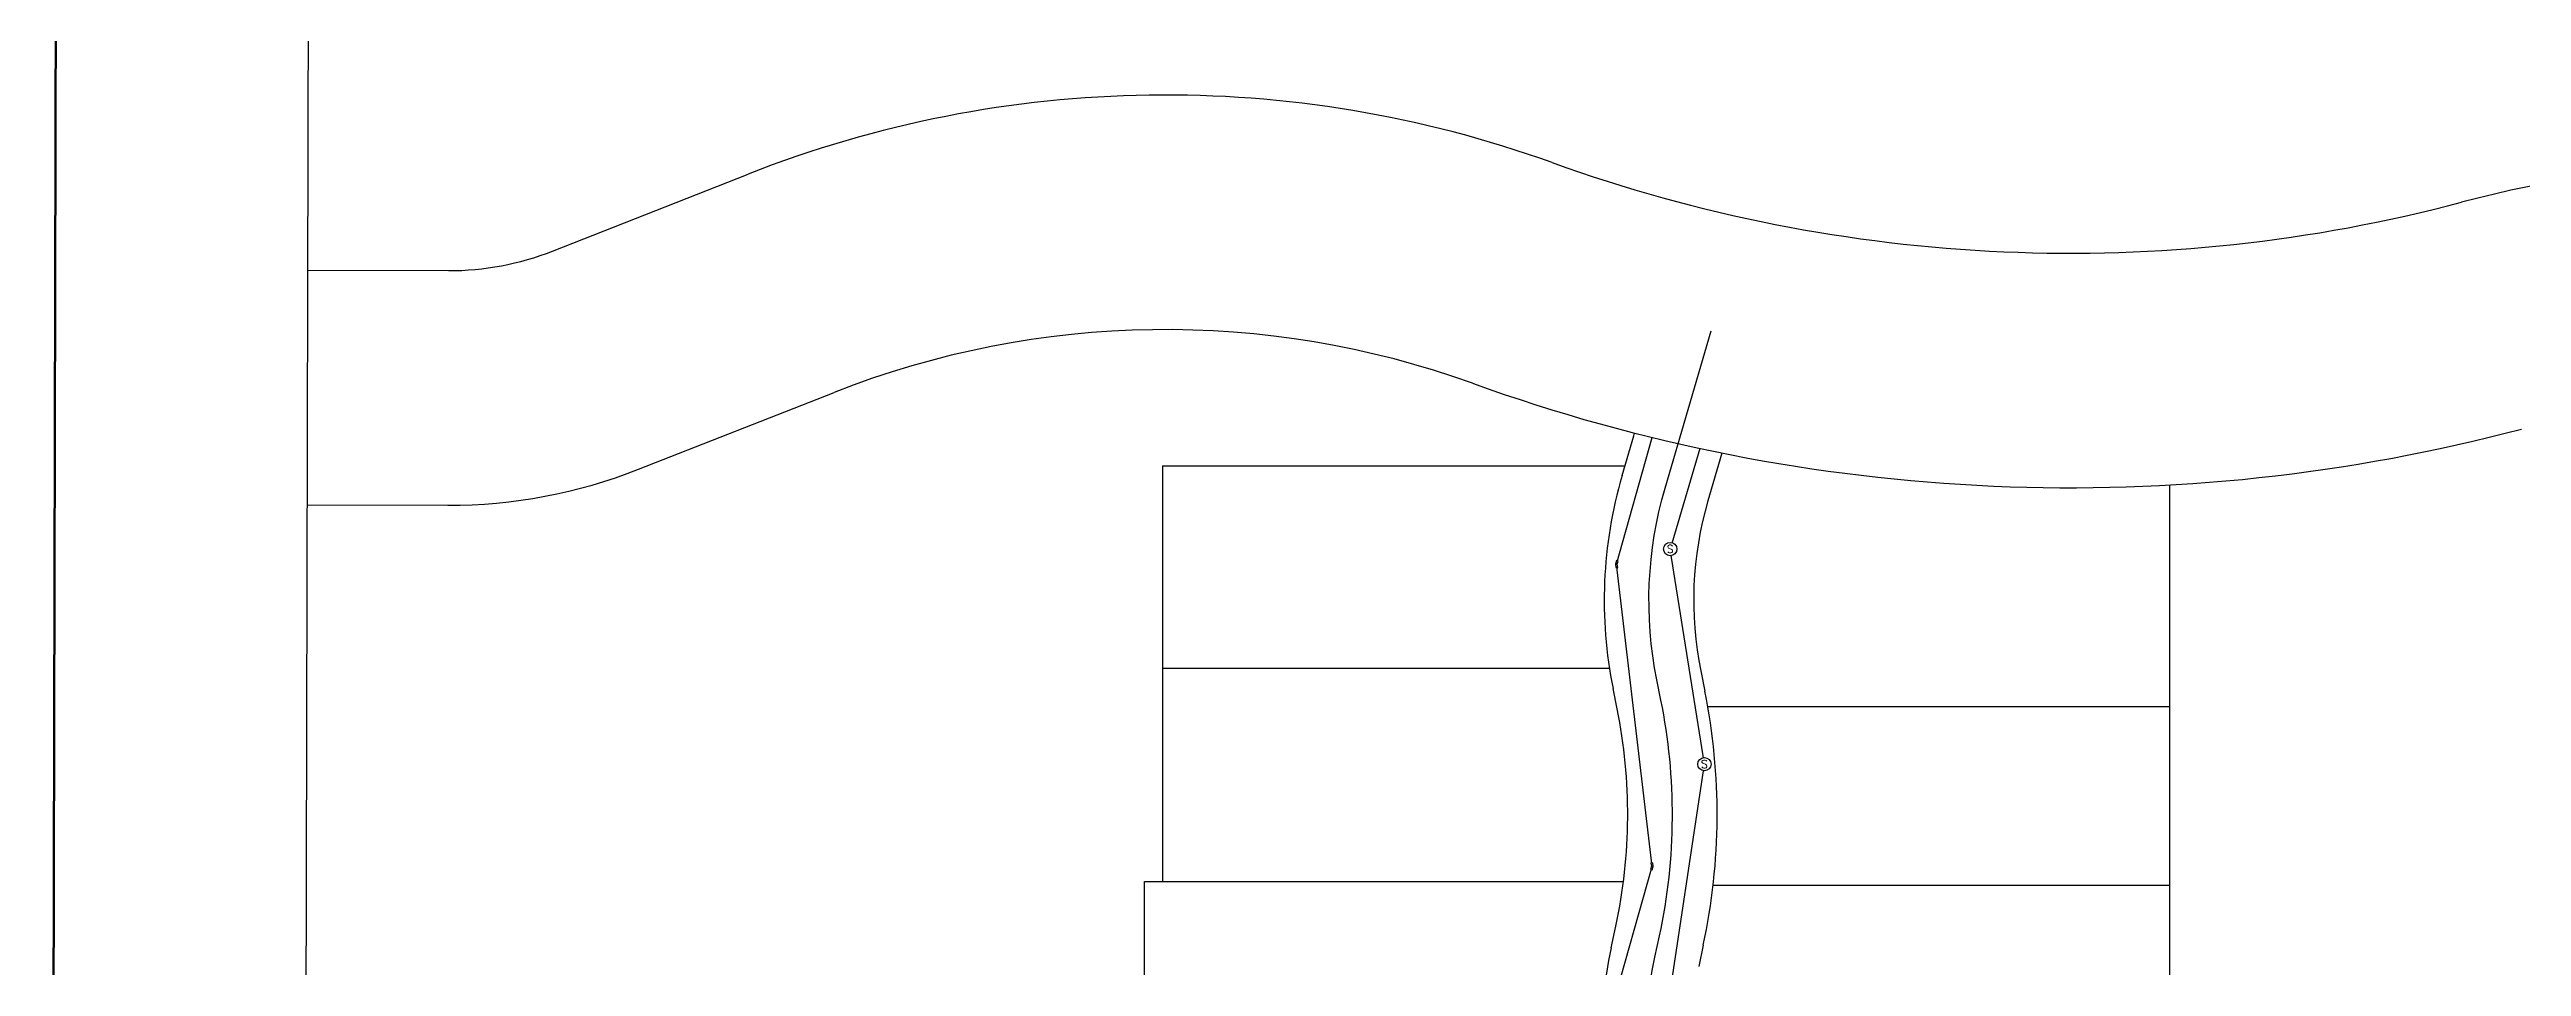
# Model space of a CAD drawing. Header units: feet. Extents: x 20000 to 21322, y 20000 to 21283.
# Drawn here: x 20000 to 20695, y 20455 to 20713 of the extents above; entities that cross this region are included whole.
import ezdxf
from ezdxf.enums import TextEntityAlignment as Align

# ---------------------------------------------------------------- set-up
doc = ezdxf.new("R2010")
doc.units = ezdxf.units.FT
doc.header["$MEASUREMENT"] = 0
doc.layers.add('C-PROP-BNDY', color=150, linetype='Continuous', lineweight=50)
for name, color, linetype in [('C-PROP-LINE', 6, 'Continuous'), ('C-PROP-ROAD', 2, 'Continuous'), ('C-ROAD-CNTR', 1, 'Continuous'), ('C-SSWR-PIPE', 3, 'Continuous'), ('C-SSWR-STRC', 3, 'Continuous'), ('C-WATR-FITT', 4, 'Continuous'), ('C-WATR-PIPE', 4, 'Continuous')]:
    doc.layers.add(name, color=color, linetype=linetype)
doc.styles.add('SHR', font='SIMPLEX', dxfattribs={"height": 0.75})

# ---------------------------------------------------------------- blocks, each defined once
blk = doc.blocks.new('Sewer Manhole')
blk.add_wipeout([(-0.034, 0.052), (-0.042, 0.045), (-0.052, 0.033), (-0.058, 0.022), (-0.06, 0.014), (-0.062, 0.003), (-0.061, -0.006), (-0.059, -0.017), (-0.057, -0.025), (-0.052, -0.033), (-0.047, -0.04), (-0.041, -0.046), (-0.035, -0.051), (-0.027, -0.056), (-0.014, -0.06), (-0.004, -0.062), (0.01, -0.061), (0.02, -0.058), (0.029, -0.054), (0.038, -0.049), (0.047, -0.04), (0.055, -0.028), (0.06, -0.017), (0.062, 0), (0.06, 0.017), (0.056, 0.025), (0.05, 0.036), (0.044, 0.043), (0.037, 0.05), (0.03, 0.054), (0.019, 0.059), (0.004, 0.062), (-0.01, 0.061), (-0.02, 0.058), (-0.026, 0.056)])
at = {"color": 0, "linetype": 'ByBlock', "lineweight": -2}
blk.add_circle((0, 0), 0.0625, dxfattribs=at)
at = {"color": 0, "linetype": 'ByBlock', "lineweight": -2, "style": 'SHR'}
blk.add_text('S', height=0.075, dxfattribs=at).set_placement((0, -0.037), align=Align.CENTER)
blk = doc.blocks.new('*U40')
blk.add_wipeout([(0.14, 0.97), (0.25, -0.02), (-0.02, -0.98), (-0.5, -0.85), (-0.25, 0.02), (-0.36, 0.91)])
blk.add_lwpolyline([(-0.36, 0.91), (-0.25, 0.02), (-0.5, -0.85), (-0.02, -0.98), (0.25, -0.02), (0.14, 0.97)], close=True)
blk = doc.blocks.new('*U41')
blk.add_wipeout([(-0.14, -0.97), (-0.25, 0.02), (0.02, 0.98), (0.5, 0.85), (0.25, -0.02), (0.36, -0.91)])
blk.add_lwpolyline([(0.36, -0.91), (0.25, -0.02), (0.5, 0.85), (0.02, 0.98), (-0.25, 0.02), (-0.14, -0.97)], close=True)

msp = doc.modelspace()

# ---------------------------------------------------------------- linework, layer by layer
at = {"layer": 'C-PROP-BNDY'}
msp.add_line((20003.21, 21283.09), (20000.01, 19999.91), dxfattribs=at)
at = {"layer": 'C-PROP-LINE'}
for p, q in [((20313.09, 20596.22), (20313.09, 20479.22)), ((20313.09, 20596.22), (20443.22, 20596.22)), ((20596.28, 20590.81), (20596.28, 20423.22)), ((20313.09, 20539.22), (20438.82, 20539.22)), ((20466.36, 20528.47), (20596.28, 20528.47)), ((20308.01, 20306.72), (20308.01, 20479.22)), ((20308.01, 20479.22), (20442.79, 20479.22)), ((20467.85, 20478.22), (20596.28, 20478.22))]:
    msp.add_line(p, q, dxfattribs=at)
at = {"layer": 'C-PROP-ROAD'}
for p, q in [((20072.9, 20762.46), (20071.29, 20114.25)), ((20141.52, 20656.63), (20196.5, 20678.26)), ((20072.63, 20651.2), (20112.21, 20651.11)), ((20165.69, 20595.21), (20220.67, 20616.85)), ((20442.32, 20593.43), (20445.61, 20604.64)), ((20470.41, 20599.8), (20466.47, 20586.36)), ((20072.46, 20585.2), (20112.05, 20585.11)), ((20440.92, 20527.78), (20439.76, 20533.5)), ((20464.42, 20538.48), (20465.58, 20532.76)), ((20439.25, 20460.57), (20440.55, 20466.63)), ((20465.15, 20461.35), (20463.85, 20455.3))]:
    msp.add_line(p, q, dxfattribs=at)
for points in [[(20422.62, 20681.51, 0.152478), (20678.38, 20670.35)], [(20964.02, 20614.45, 0.230084), (20678.38, 20670.35)]]:
    msp.add_lwpolyline(points, format="xyb", dxfattribs=at)
for centre, radius, start, end in [((20313.86, 20380.02), 320.5, 70.1632, 111.48024), ((20112.41, 20730.61), 79.5, 269.85694, 291.48024), ((20313.86, 20380.02), 254.5, 70.1632, 111.48024), ((20568.37, 21085.52), 495.5, 250.1632, 284.84151), ((20427.45, 20609.96), 18.92, 343.67675, 346.10174), ((20112.41, 20730.61), 145.5, 269.85694, 291.48024), ((20562.36, 20558.27), 125.08, 163.67675, 191.42551), ((20562.36, 20558.27), 99.92, 163.67675, 191.42551), ((20293.97, 20498.08), 175.08, 347.89155, 11.42551), ((20293.97, 20498.08), 149.92, 347.89155, 11.42551), ((20610.44, 20423.85), 175.08, 167.89155, 186.75971)]:
    msp.add_arc(centre, radius, start, end, dxfattribs=at)
at = {"layer": 'C-ROAD-CNTR'}
msp.add_lwpolyline([(20038.7, 20281.52), (20071.8, 20281.71, -0.085467), (20134.57, 20271.27, 0.142676), (20253.27, 20265.11, -0.125649), (20358.39, 20263.17, 0.532495), (20455.91, 20347.01), (20449.07, 20404.72, -0.082514), (20451.55, 20457.94), (20452.85, 20463.99, 0.103049), (20453.25, 20530.27), (20452.09, 20535.99, -0.121672), (20454.4, 20589.89), (20467.37, 20634.18)], format="xyb", dxfattribs=at)
at = {"layer": 'C-SSWR-PIPE'}
for p, q in [((20464.14, 20601.11), (20455.84, 20572.78)), ((20465.46, 20512.25), (20455.84, 20572.78)), ((20453.03, 20429.32), (20465.46, 20512.25))]:
    msp.add_line(p, q, dxfattribs=at)
at = {"layer": 'C-WATR-PIPE'}
for p, q in [((20440.71, 20568.53), (20450.76, 20604.18)), ((20450.79, 20483.5), (20440.71, 20568.53)), ((20439.46, 20443.3), (20450.79, 20483.5))]:
    msp.add_line(p, q, dxfattribs=at)

# ---------------------------------------------------------------- next in the draw order: block references
at = {"layer": 'C-SSWR-STRC', "xscale": 30, "yscale": 30, "zscale": 30}
for p in [(20455.84, 20572.78), (20465.46, 20512.25)]:
    msp.add_blockref('Sewer Manhole', p, dxfattribs=at)
at = {"layer": 'C-WATR-FITT'}
for name, p in [('*U41', (20440.71, 20568.53)), ('*U40', (20450.79, 20483.5))]:
    msp.add_blockref(name, p, dxfattribs=at)

doc.saveas('drawing.dxf')
